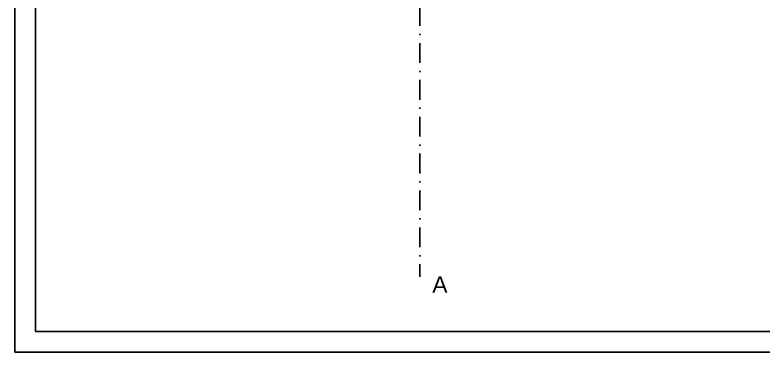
# Model space of a CAD drawing. Extents: x 4511820 to 5180432, y -1526536 to -944957.
# Drawn here: x 5091141 to 5100228, y -1142074 to -1137976 of the extents above; entities that cross this region are included whole.
import ezdxf

# ---------------------------------------------------------------- set-up
doc = ezdxf.new("R2010")
doc.units = 0
doc.header["$MEASUREMENT"] = 0
doc.linetypes.add('BODKOCIARKOVANA_3', pattern=[5.6, 3, -1.3, 0, -1.3])
doc.layers.add('osi', color=253, linetype='CONTINUOUS')
doc.layers.add('TENKÁ', color=7, linetype='CONTINUOUS')
doc.styles.add('styl1', font='arial.ttf')

msp = doc.modelspace()

# ---------------------------------------------------------------- linework, layer by layer
at = {"layer": 'osi', "linetype": 'BODKOCIARKOVANA_3', "ltscale": 80}
msp.add_line((5096057.5, -1109191.097), (5096057.5, -1141159), dxfattribs=at)
at = {"layer": 'TENKÁ', "color": 7}
for p, q in [((5091141, -1142073.668), (5091141, -1106264.537)), ((5091391, -1141823.668), (5091391, -1106514.537)), ((5180182, -1141823.668), (5091391, -1141823.668)), ((5180432, -1142073.668), (5091141, -1142073.668))]:
    msp.add_line(p, q, dxfattribs=at)

# ---------------------------------------------------------------- texts
at = {"layer": 'TENKÁ', "ltscale": 0.25, "style": 'styl1'}
msp.add_text('A', height=200, dxfattribs=at).set_placement((5096209.554, -1141353.5))

doc.saveas('drawing.dxf')
